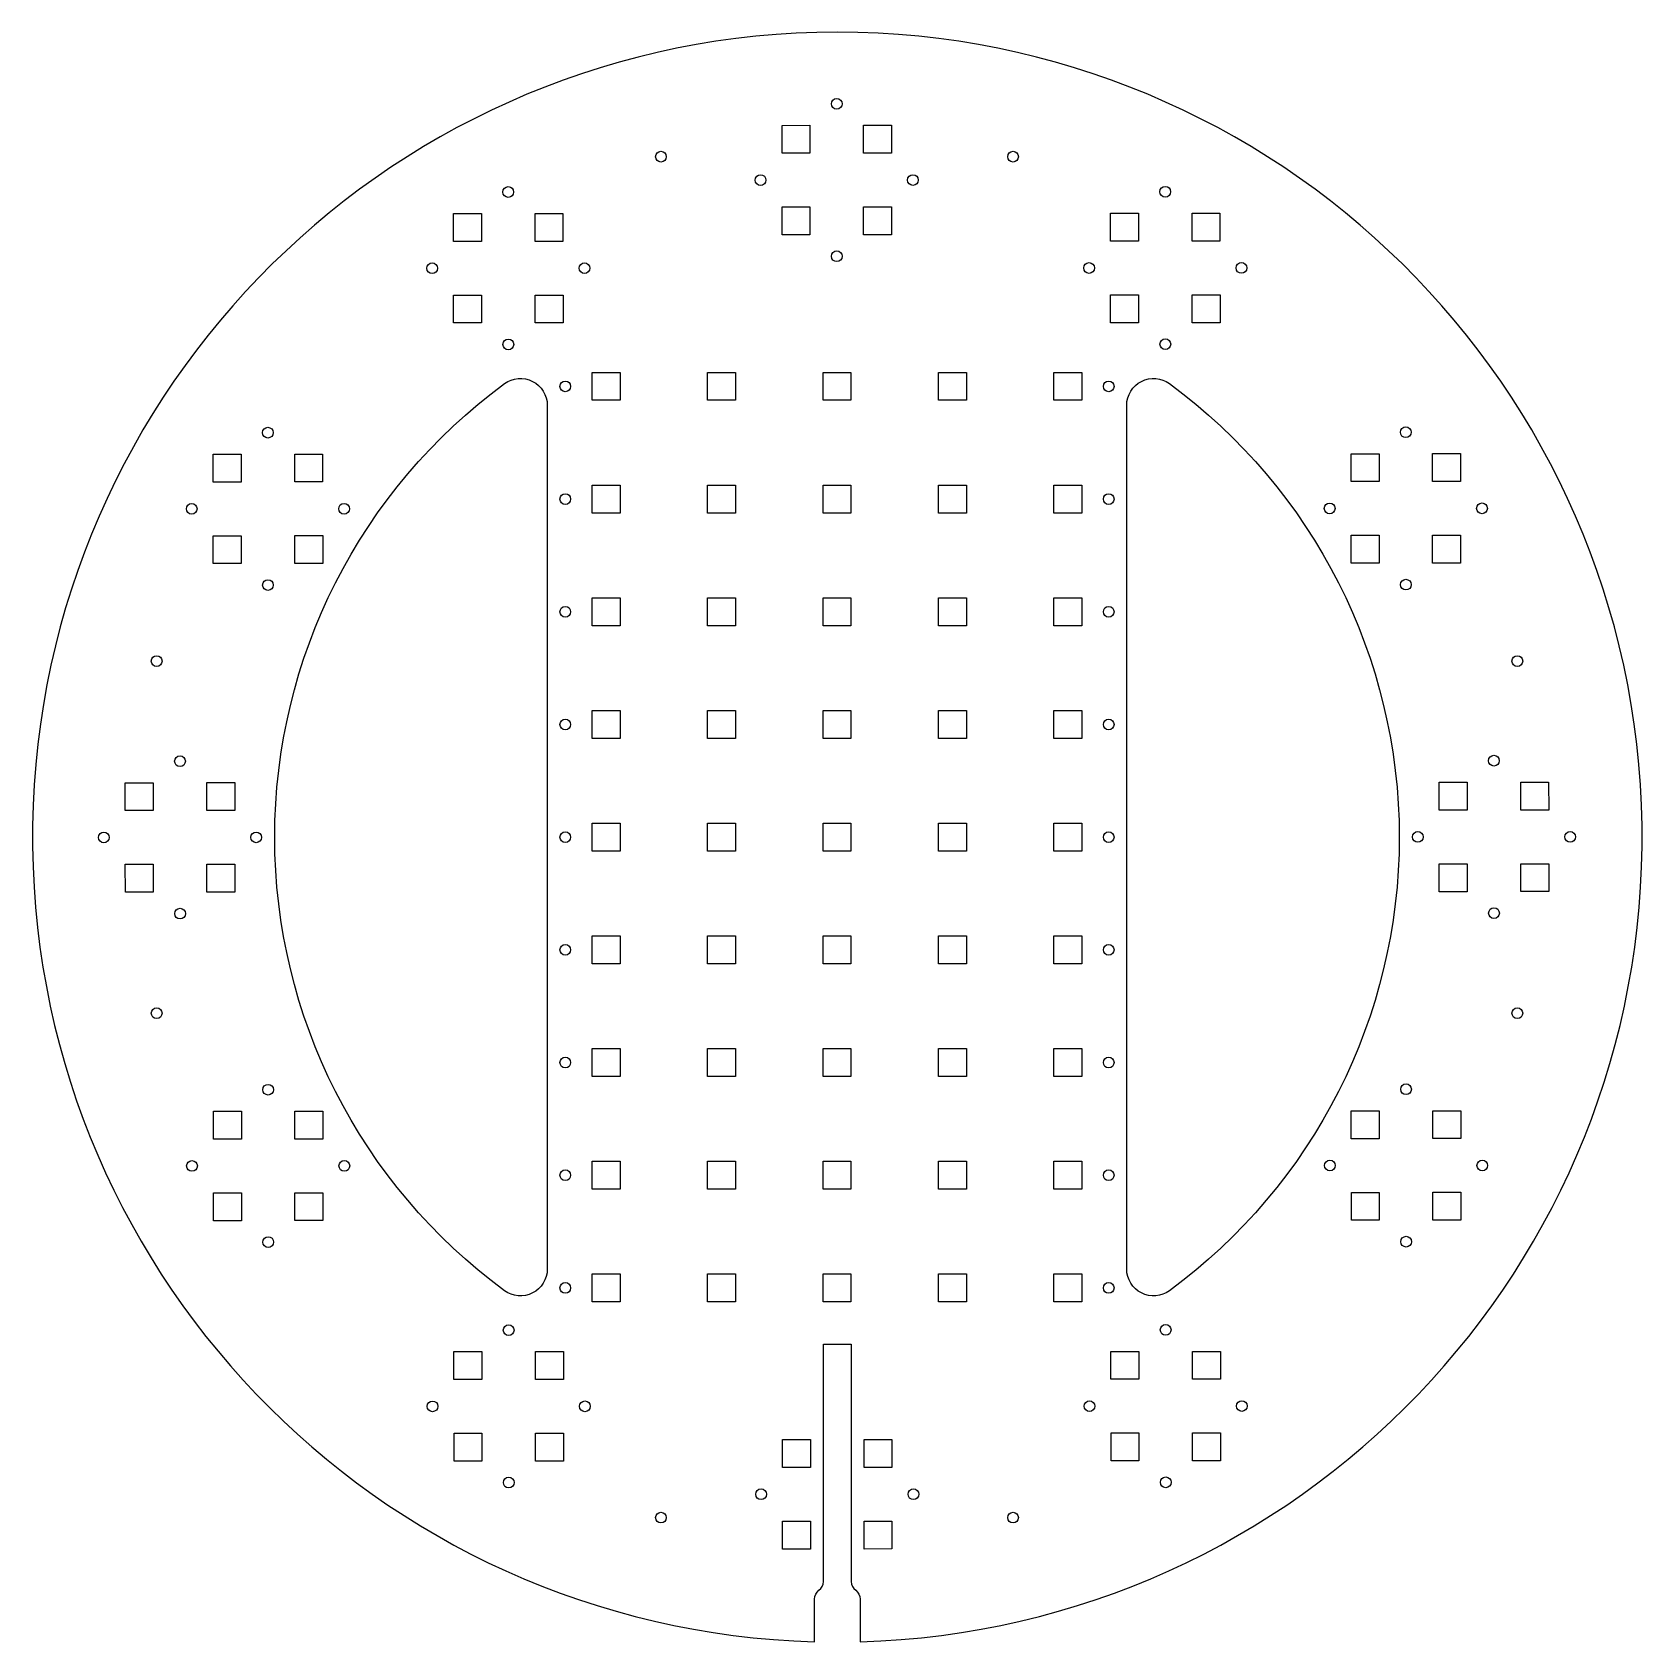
# Model space of a CAD drawing. Header units: millimetres. Extents: x -150 to 150, y -150 to 150.
import ezdxf

# ---------------------------------------------------------------- set-up
doc = ezdxf.new("R2010")
doc.units = ezdxf.units.MM

msp = doc.modelspace()

# ---------------------------------------------------------------- linework, layer by layer
for points in [[(-3.37, -140.35, 0.240172), (-2.54, -138.73), (-2.54, -94.5), (2.66, -94.5), (2.66, -138.73, 0.240172), (3.48, -140.35, -0.240172), (4.31, -141.97), (4.31, -149.94, 70.574061), (-4.19, -149.94), (-4.19, -141.97, -0.240172)], [(-61.96, -84.51, -0.506837), (-61.96, 84.51, -0.614271), (-54, 80.48), (-54, -80.48, -0.614271)], [(61.96, -84.51, -0.614271), (54, -80.48), (54, 80.48, -0.614271), (61.96, 84.51, -0.506837)]]:
    msp.add_lwpolyline(points, format="xyb", close=True)
for points in [[(-5.05, 132.65), (-5.05, 127.45), (-10.25, 127.44), (-10.25, 132.64)], [(10.15, 132.65), (10.15, 127.45), (4.95, 127.45), (4.95, 132.65)], [(-10.24, 117.44), (-5.04, 117.45), (-5.04, 112.25), (-10.24, 112.24)], [(10.16, 117.45), (10.16, 112.25), (4.96, 112.25), (4.96, 117.45)], [(-66.27, 116.22), (-66.27, 111.02), (-71.47, 111.02), (-71.47, 116.22)], [(-51.07, 116.22), (-51.07, 111.02), (-56.27, 111.02), (-56.27, 116.22)], [(56.18, 116.26), (56.18, 111.06), (50.98, 111.06), (50.98, 116.26)], [(71.38, 116.27), (71.38, 111.07), (66.18, 111.07), (66.18, 116.27)], [(-71.46, 101.02), (-66.26, 101.02), (-66.26, 95.82), (-71.46, 95.82)], [(-51.06, 101.02), (-51.06, 95.82), (-56.26, 95.82), (-56.26, 101.02)], [(50.99, 101.06), (56.19, 101.06), (56.19, 95.86), (50.99, 95.86)], [(71.39, 101.07), (71.39, 95.87), (66.19, 95.87), (66.19, 101.07)], [(-40.44, 86.6), (-40.44, 81.4), (-45.64, 81.4), (-45.64, 86.6)], [(-18.92, 86.6), (-18.92, 81.4), (-24.12, 81.4), (-24.12, 86.6)], [(2.6, 86.6), (2.6, 81.4), (-2.6, 81.4), (-2.6, 86.6)], [(24.12, 81.4), (18.92, 81.4), (18.92, 86.6), (24.12, 86.6)], [(45.64, 81.4), (40.44, 81.4), (40.44, 86.6), (45.64, 86.6)], [(-111.07, 71.38), (-111.07, 66.18), (-116.27, 66.18), (-116.27, 71.38)], [(-95.87, 71.39), (-95.87, 66.19), (-101.07, 66.19), (-101.07, 71.39)], [(101.02, 71.46), (101.02, 66.26), (95.82, 66.26), (95.82, 71.46)], [(116.22, 71.47), (116.22, 66.27), (111.02, 66.27), (111.02, 71.47)], [(-40.44, 65.6), (-40.44, 60.4), (-45.64, 60.4), (-45.64, 65.6)], [(-18.92, 65.6), (-18.92, 60.4), (-24.12, 60.4), (-24.12, 65.6)], [(2.6, 65.6), (2.6, 60.4), (-2.6, 60.4), (-2.6, 65.6)], [(24.12, 60.4), (18.92, 60.4), (18.92, 65.6), (24.12, 65.6)], [(45.64, 60.4), (40.44, 60.4), (40.44, 65.6), (45.64, 65.6)], [(-116.26, 56.18), (-111.06, 56.18), (-111.06, 50.98), (-116.26, 50.98)], [(-95.86, 56.19), (-95.86, 50.99), (-101.06, 50.99), (-101.06, 56.19)], [(95.82, 56.26), (101.02, 56.26), (101.02, 51.06), (95.82, 51.06)], [(116.22, 56.27), (116.22, 51.07), (111.02, 51.07), (111.02, 56.27)], [(-40.44, 44.6), (-40.44, 39.4), (-45.64, 39.4), (-45.64, 44.6)], [(-18.92, 44.6), (-18.92, 39.4), (-24.12, 39.4), (-24.12, 44.6)], [(2.6, 44.6), (2.6, 39.4), (-2.6, 39.4), (-2.6, 44.6)], [(24.12, 39.4), (18.92, 39.4), (18.92, 44.6), (24.12, 44.6)], [(45.64, 39.4), (40.44, 39.4), (40.44, 44.6), (45.64, 44.6)], [(-45.64, 18.4), (-45.64, 23.6), (-40.44, 23.6), (-40.44, 18.4)], [(-18.92, 18.4), (-24.12, 18.4), (-24.12, 23.6), (-18.92, 23.6)], [(2.6, 18.4), (-2.6, 18.4), (-2.6, 23.6), (2.6, 23.6)], [(24.12, 23.6), (24.12, 18.4), (18.92, 18.4), (18.92, 23.6)], [(40.44, 23.6), (45.64, 23.6), (45.64, 18.4), (40.44, 18.4)], [(-127.45, 10.15), (-127.45, 4.95), (-132.65, 4.95), (-132.65, 10.15)], [(-112.25, 10.16), (-112.25, 4.96), (-117.45, 4.96), (-117.45, 10.16)], [(117.44, 10.24), (117.45, 5.04), (112.25, 5.04), (112.24, 10.24)], [(132.64, 10.25), (132.65, 5.05), (127.45, 5.05), (127.44, 10.25)], [(-40.44, 2.6), (-40.44, -2.6), (-45.64, -2.6), (-45.64, 2.6)], [(-18.92, 2.6), (-18.92, -2.6), (-24.12, -2.6), (-24.12, 2.6)], [(2.6, 2.6), (2.6, -2.6), (-2.6, -2.6), (-2.6, 2.6)], [(24.12, 2.6), (24.12, -2.6), (18.92, -2.6), (18.92, 2.6)], [(45.64, 2.6), (45.64, -2.6), (40.44, -2.6), (40.44, 2.6)], [(-132.65, -5.05), (-127.45, -5.05), (-127.44, -10.25), (-132.64, -10.25)], [(-112.25, -5.04), (-112.24, -10.24), (-117.44, -10.24), (-117.45, -5.04)], [(112.25, -4.96), (117.45, -4.96), (117.45, -10.16), (112.25, -10.16)], [(132.65, -4.95), (132.65, -10.15), (127.45, -10.15), (127.45, -4.95)], [(-45.64, -23.6), (-45.64, -18.4), (-40.44, -18.4), (-40.44, -23.6)], [(-18.92, -23.6), (-24.12, -23.6), (-24.12, -18.4), (-18.92, -18.4)], [(2.6, -23.6), (-2.6, -23.6), (-2.6, -18.4), (2.6, -18.4)], [(24.12, -18.4), (24.12, -23.6), (18.92, -23.6), (18.92, -18.4)], [(40.44, -18.4), (45.64, -18.4), (45.64, -23.6), (40.44, -23.6)], [(-40.44, -44.6), (-45.64, -44.6), (-45.64, -39.4), (-40.44, -39.4)], [(-24.12, -39.4), (-18.92, -39.4), (-18.92, -44.6), (-24.12, -44.6)], [(2.6, -39.4), (2.6, -44.6), (-2.6, -44.6), (-2.6, -39.4)], [(18.92, -44.6), (18.92, -39.4), (24.12, -39.4), (24.12, -44.6)], [(45.64, -44.6), (40.44, -44.6), (40.44, -39.4), (45.64, -39.4)], [(101.06, -50.99), (101.06, -56.19), (95.86, -56.19), (95.86, -50.99)], [(116.26, -50.98), (116.26, -56.18), (111.06, -56.18), (111.06, -50.98)], [(-111.02, -51.07), (-111.02, -56.27), (-116.22, -56.27), (-116.22, -51.07)], [(-95.82, -51.06), (-95.82, -56.26), (-101.02, -56.26), (-101.02, -51.06)], [(-40.44, -65.6), (-45.64, -65.6), (-45.64, -60.4), (-40.44, -60.4)], [(-24.12, -60.4), (-18.92, -60.4), (-18.92, -65.6), (-24.12, -65.6)], [(2.6, -60.4), (2.6, -65.6), (-2.6, -65.6), (-2.6, -60.4)], [(18.92, -65.6), (18.92, -60.4), (24.12, -60.4), (24.12, -65.6)], [(45.64, -65.6), (40.44, -65.6), (40.44, -60.4), (45.64, -60.4)], [(-116.22, -66.27), (-111.02, -66.27), (-111.02, -71.47), (-116.22, -71.47)], [(-95.82, -66.26), (-95.82, -71.46), (-101.02, -71.46), (-101.02, -66.26)], [(95.87, -66.19), (101.07, -66.19), (101.07, -71.39), (95.87, -71.39)], [(116.27, -66.18), (116.27, -71.38), (111.07, -71.38), (111.07, -66.18)], [(-40.44, -86.6), (-45.64, -86.6), (-45.64, -81.4), (-40.44, -81.4)], [(-24.12, -81.4), (-18.92, -81.4), (-18.92, -86.6), (-24.12, -86.6)], [(-2.6, -86.6), (-2.6, -81.4), (2.6, -81.4), (2.6, -86.6)], [(18.92, -86.6), (18.92, -81.4), (24.12, -81.4), (24.12, -86.6)], [(45.64, -86.6), (40.44, -86.6), (40.44, -81.4), (45.64, -81.4)], [(-66.19, -95.87), (-66.19, -101.07), (-71.39, -101.07), (-71.39, -95.87)], [(-50.99, -95.86), (-50.99, -101.06), (-56.19, -101.06), (-56.19, -95.86)], [(56.26, -95.82), (56.26, -101.02), (51.06, -101.02), (51.06, -95.82)], [(71.46, -95.82), (71.46, -101.02), (66.26, -101.02), (66.26, -95.82)], [(-71.38, -111.07), (-66.18, -111.07), (-66.18, -116.27), (-71.38, -116.27)], [(-50.98, -111.06), (-50.98, -116.26), (-56.18, -116.26), (-56.18, -111.06)], [(-4.96, -112.25), (-4.96, -117.45), (-10.16, -117.45), (-10.16, -112.25)], [(10.24, -112.24), (10.24, -117.44), (5.04, -117.45), (5.04, -112.25)], [(51.07, -111.02), (56.27, -111.02), (56.27, -116.22), (51.07, -116.22)], [(71.47, -111.02), (71.47, -116.22), (66.27, -116.22), (66.27, -111.02)], [(-10.15, -127.45), (-4.95, -127.45), (-4.95, -132.65), (-10.15, -132.65)], [(10.25, -127.44), (10.25, -132.64), (5.05, -132.65), (5.05, -127.45)]]:
    msp.add_lwpolyline(points, close=True)
for centre in [(-0.05, 136.65), (-32.81, 126.8), (32.81, 126.8), (-14.25, 122.44), (14.15, 122.45), (-61.27, 120.22), (61.18, 120.27), (-0.04, 108.25), (-75.46, 106.01), (-47.06, 106.03), (46.98, 106.06), (75.38, 106.07), (-61.26, 91.82), (61.19, 91.87), (-50.64, 84), (50.64, 84), (-106.07, 75.38), (106.01, 75.46), (-50.64, 63), (50.64, 63), (-120.27, 61.18), (-91.87, 61.19), (91.82, 61.26), (120.22, 61.27), (106.03, 47.06), (-106.06, 46.98), (-50.64, 42), (50.64, 42), (-126.8, 32.81), (126.8, 32.81), (-50.64, 21), (50.64, 21), (-122.45, 14.15), (122.44, 14.25), (-136.65, -0.05), (-108.25, -0.04), (-50.64, 0), (50.64, 0), (108.25, 0.04), (136.65, 0.05), (-122.44, -14.25), (122.45, -14.15), (-50.64, -21), (50.64, -21), (-126.8, -32.81), (126.8, -32.81), (-50.64, -42), (50.64, -42), (-106.03, -47.06), (106.06, -46.98), (-120.22, -61.27), (-91.82, -61.26), (-50.64, -63), (50.64, -63), (91.87, -61.19), (120.27, -61.18), (-106.01, -75.46), (106.07, -75.38), (-50.64, -84), (50.64, -84), (-61.19, -91.87), (61.26, -91.82), (-75.38, -106.07), (-46.98, -106.06), (47.06, -106.03), (75.46, -106.01), (-61.18, -120.27), (61.27, -120.22), (-14.15, -122.45), (14.25, -122.44), (-32.81, -126.8), (32.81, -126.8)]:
    msp.add_circle(centre, 1)

doc.saveas('drawing.dxf')
